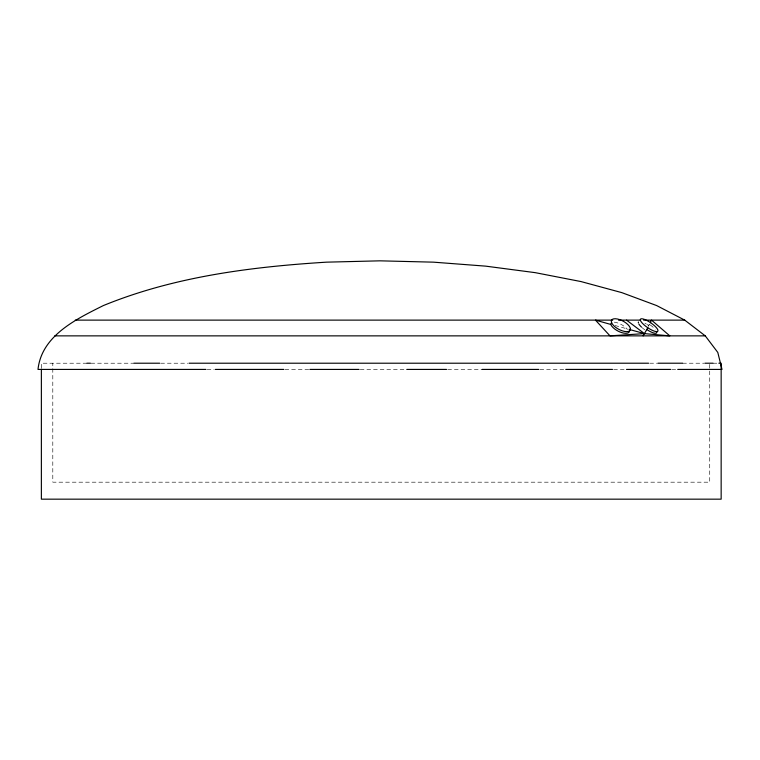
<?xml version="1.0" encoding="UTF-8"?>
<svg xmlns="http://www.w3.org/2000/svg" width="760" height="760" viewBox="0 0 760 760"><rect width="100%" height="100%" fill="white"/><g stroke="black" fill="none" stroke-linecap="round" stroke-linejoin="round"><path stroke-width="0.57" stroke-dasharray="3.8 2.85" d="M648.251 326.363L649.515 324.434M649.325 324.311L648.546 325.432L647.14 324.539M86.906 363.213L41.372 363.213L41.372 367.945M90.944 363.213L133.579 363.213M160.73 363.213L187.853 363.213M649.781 363.213L657.419 363.213M682.642 363.213L704.13 363.213M713.042 363.213L717.678 363.213M207.138 369.417L214.177 369.417M284.99 369.417L308.712 369.417M360.231 369.417L405.584 369.417M447.735 369.417L482.125 369.417M539.961 369.417L565.772 369.417M613.672 369.417L626.477 369.417M671.869 369.417L676.542 369.417M615.058 325.517L628.13 329.127M709.726 364.391L709.726 482.182L52.801 482.182L52.801 363.213M650.265 324.957A10.564 2.878 34.5 0 1 655.234 329.356M614.26 322.154A10.564 4.636 28.2 0 1 627.332 329.365M644.926 329.906A10.564 2.878 34.5 0 1 642.133 327.683M644.908 323.266A10.564 2.878 34.5 0 1 646.428 324.092"/><path stroke-width="1.14" d="M647.805 327.75L643.14 335.863M650.417 322.212L651.51 320.122L669.807 335.863L644.452 333.621L609.995 335.863L595.469 320.122L610.726 324.425A10.564 4.636 28.2 0 0 621.233 332.471A10.564 4.636 28.2 0 0 629.527 330.771M610.698 324.32L611.6 322.639M677.711 369.417L722 369.417L717.792 352.431L705.261 335.863L684.722 320.122L656.688 305.587L621.832 292.638L581.02 281.57L535.268 272.659L485.688 266.142L433.504 262.162L380 260.832L326.496 262.162C250.762 266.893 174.021 276.63 103.312 305.587C76.361 319.067 41.638 335.578 38 369.417L205.96 369.417M75.278 320.122L612.721 320.122M618.478 320.122L640.158 320.122M643.558 320.122L684.722 320.122M54.739 335.863L705.261 335.863M86.906 363.213L90.43 363.213M133.874 363.213L159.695 363.213M189.022 363.213L648.612 363.213M657.998 363.213L682.642 363.213M704.89 363.213L713.042 363.213M718.836 363.213L721.154 363.213L721.154 499.168L41.372 499.168L41.372 369.123M215.346 369.417L283.803 369.417M309.899 369.417L359.062 369.417M406.752 369.417L446.548 369.417M482.125 369.417L538.783 369.417M565.772 369.417L612.503 369.417M626.477 369.417L670.7 369.417M629.223 329.422L644.452 333.621L626.525 320.122M646.646 329.431L648.764 330.771A10.564 2.878 34.5 0 0 656.811 331.997M641.525 327.123A10.564 2.878 34.5 0 1 638.885 324.055M638.39 322.867A10.564 2.878 34.5 0 1 638.486 322.041M650.674 322.743L648.356 321.29A10.564 2.878 34.5 0 0 640.29 319.599A10.564 2.878 34.5 0 0 647.606 327.626L649.923 329.08A10.564 2.878 34.5 0 0 657.989 330.771A10.564 2.878 34.5 0 0 650.674 322.743M630.429 329.089L630.097 327.626A10.564 4.636 28.2 0 0 619.59 319.589A10.564 4.636 28.2 0 0 611.297 321.28L611.629 322.743A10.564 4.636 28.2 0 0 622.136 330.79A10.564 4.636 28.2 0 0 630.429 329.089"/></g></svg>
